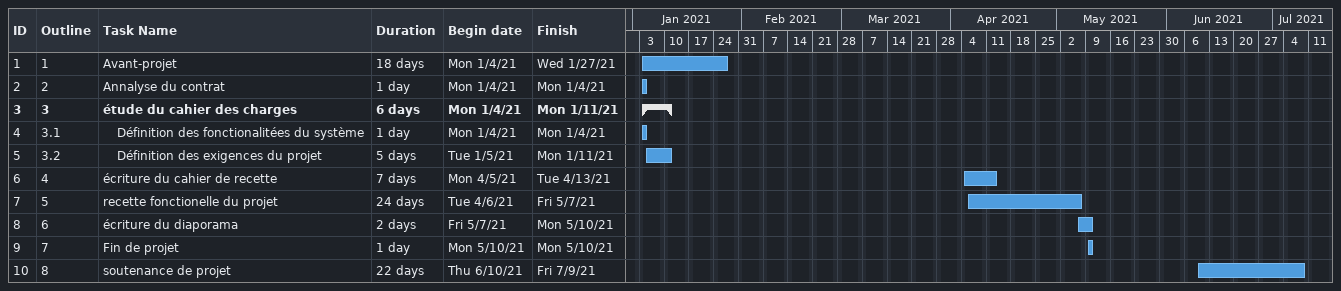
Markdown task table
| ID | WBS | Task | Duration | Start | Finish |
|---|---|---|---|---|---|
| 1 | 1 | Avant-projet | 18d | 2021-01-04 | 2021-01-27 |
| 2 | 2 | Annalyse du contrat | 1d | 2021-01-04 | 2021-01-04 |
| 3 | 3 | **étude du cahier des charges** | 6d | 2021-01-04 | 2021-01-11 |
| 4 | 3.1 | Définition des fonctionalitées du système | 1d | 2021-01-04 | 2021-01-04 |
| 5 | 3.2 | Définition des exigences du projet | 5d | 2021-01-05 | 2021-01-11 |
| 6 | 4 | écriture du cahier de recette | 7d | 2021-04-05 | 2021-04-13 |
| 7 | 5 | recette fonctionelle du projet | 24d | 2021-04-06 | 2021-05-07 |
| 8 | 6 | écriture du diaporama | 2d | 2021-05-07 | 2021-05-10 |
| 9 | 7 | Fin de projet | 1d | 2021-05-10 | 2021-05-10 |
| 10 | 8 | soutenance de projet | 22d | 2021-06-10 | 2021-07-09 |
